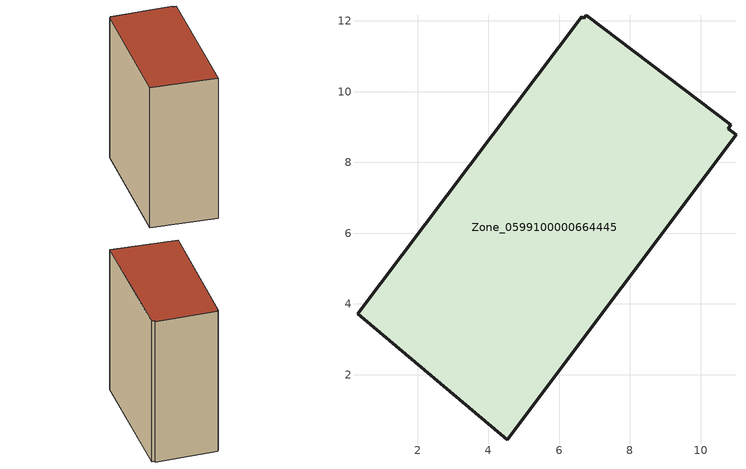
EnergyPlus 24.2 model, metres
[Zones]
Zone_0599100000664445
 floor ground (C_G): 6.7,12.07 6.76,12.16 10.85,9.06 10.78,8.96 11,8.79 4.54,0.16 0.3,3.73 6.64,12.11 z0
 wall outside (C_F): 10.78,8.96 10.85,9.06 6.76,12.16 6.7,12.07 6.64,12.11 0.3,3.73 4.54,0.16 11,8.79 10.78,8.96 z0:13.23
 roof outside (C_R): 4.54,0.16 11,8.79 10.78,8.96 10.85,9.06 6.76,12.16 6.7,12.07 6.64,12.11 0.3,3.73 z13.23
[BUILDING]
Pand.0599100000664445: North Axis=0; Terrain=City; Loads Convergence Tolerance Value=0.04; Temperature Convergence Tolerance Value=0.4; Solar Distribution=FullExterior; Maximum Number of Warmup Days=25; Minimum Number of Warmup Days=1
[Site:Location]
Rotterdam.The.Hague.AP_ZH_NLD Design_Conditions: Latitude=51.96; Longitude=4.45; Time Zone=1; Elevation=-4.5
[SITE:GROUNDTEMPERATURE:BUILDINGSURFACE]
18, 18, 18, 18, 18, 18, 18, 18, 18, 18, 18, 18
[MATERIAL] Thermal Absorptance=0.9; Solar Absorptance=0.7; Visible Absorptance=0.7
Name | Roughness | Thickness | Conductivity | Density | Specific Heat
G.TI.1946 | MediumSmooth | 0.15 | 1 | 540 | 1210
F.TI.1946 | Rough | 0.3 | 0.857143 | 1920 | 840
R.TI.1946 | MediumRough | 0.2 | 0.1 | 1500 | 1000
[CONSTRUCTION]
C_G: G.TI.1946
C_F: F.TI.1946
C_R: R.TI.1946
[ZONE]
Zone_0599100000664445: Type=1; Multiplier=1; Ceiling Height=Autocalculate; Volume=Autocalculate; Floor Area=autocalculate; Part of Total Floor Area=Yes
[ZONEINFILTRATION:DESIGNFLOWRATE]
Infil_Zone_0599100000664445: Zone or ZoneList or Space or SpaceList=Zone_0599100000664445; Schedule=AlwaysOn; Design Flow Rate Calculation Method=Flow/Area; Flow Rate per Floor Area=0.003; Constant Term Coefficient=1; Temperature Term Coefficient=0; Velocity Term Coefficient=0; Velocity Squared Term Coefficient=0
[HVACTEMPLATE:ZONE:IDEALLOADSAIRSYSTEM]
Zone_0599100000664445: Maximum Heating Supply Air Temperature=50; Minimum Cooling Supply Air Temperature=13; Maximum Heating Supply Air Humidity Ratio=0.0156; Minimum Cooling Supply Air Humidity Ratio=0.0077; Heating Limit=NoLimit; Cooling Limit=NoLimit; Dehumidification Control Type=ConstantSensibleHeatRatio; Cooling Sensible Heat Ratio=0.7; Dehumidification Setpoint=60; Humidification Control Type=None; Humidification Setpoint=30; Outdoor Air Method=None; Outdoor Air Flow Rate per Person=0.00944; Outdoor Air Flow Rate per Zone Floor Area=0; Outdoor Air Flow Rate per Zone=0; Demand Controlled Ventilation Type=None; Outdoor Air Economizer Type=NoEconomizer; Heat Recovery Type=None; Sensible Heat Recovery Effectiveness=0.7; Latent Heat Recovery Effectiveness=0.65
[ZONECONTROL:THERMOSTAT]
ThermostatControl_Zone_0599100000664445: Zone or ZoneList=Zone_0599100000664445; Control Type Schedule=DualSetpointControlType; Control 1=Thermostat_Zone_0599100000664445; Temperature Difference Between Cutout And Setpoint=0
[THERMOSTATSETPOINT:DUALSETPOINT]
Thermostat_Zone_0599100000664445: Heating Setpoint Temperature Schedule=HeatingSetpoint_Zone_0599100000664445; Cooling Setpoint Temperature Schedule=CoolingSetpoint_Zone_0599100000664445
[SCHEDULE:COMPACT]
HeatingSetpoint_Zone_0599100000664445: Through: 12/31, For: AllDays, Until: 24:00, 21
CoolingSetpoint_Zone_0599100000664445: Through: 12/31, For: AllDays, Until: 24:00, 24
DualSetpointControlType: Through: 12/31, For: AllDays, Until: 24:00, 4
AlwaysOn: Through: 12/31, For: AllDays, Until: 24:00, 1
